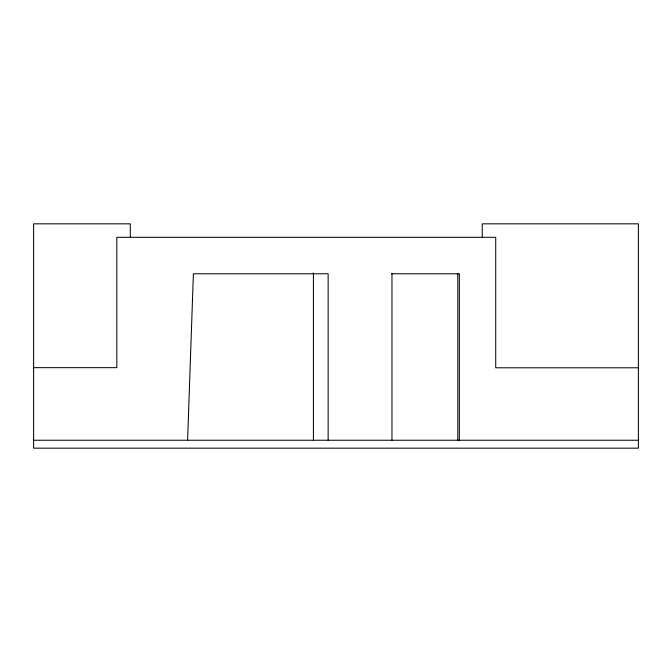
<?xml version="1.0" encoding="UTF-8"?>
<svg xmlns="http://www.w3.org/2000/svg" width="672" height="672" viewBox="0 0 672 672"><rect width="100%" height="100%" fill="white"/><g stroke="black" fill="none" stroke-linecap="round" stroke-linejoin="round"><path stroke-width="1.01" d="M187.614 440.236L193.393 273.773L328.146 273.773L328.146 440.236M391.448 273.773L459.346 273.773L459.346 440.236M33.6 367.66L116.827 367.66L116.827 237.317L495.718 237.317L495.718 367.794L638.4 367.794M33.6 440.236L638.4 440.236M482.244 237.317L482.244 223.835L638.4 223.835L638.4 448.165L33.6 448.165L33.6 223.835L130.301 223.835L130.301 237.317M457.792 273.773L457.792 440.236M391.969 273.773L391.969 440.236M313.412 272.874L313.412 440.236"/></g></svg>
